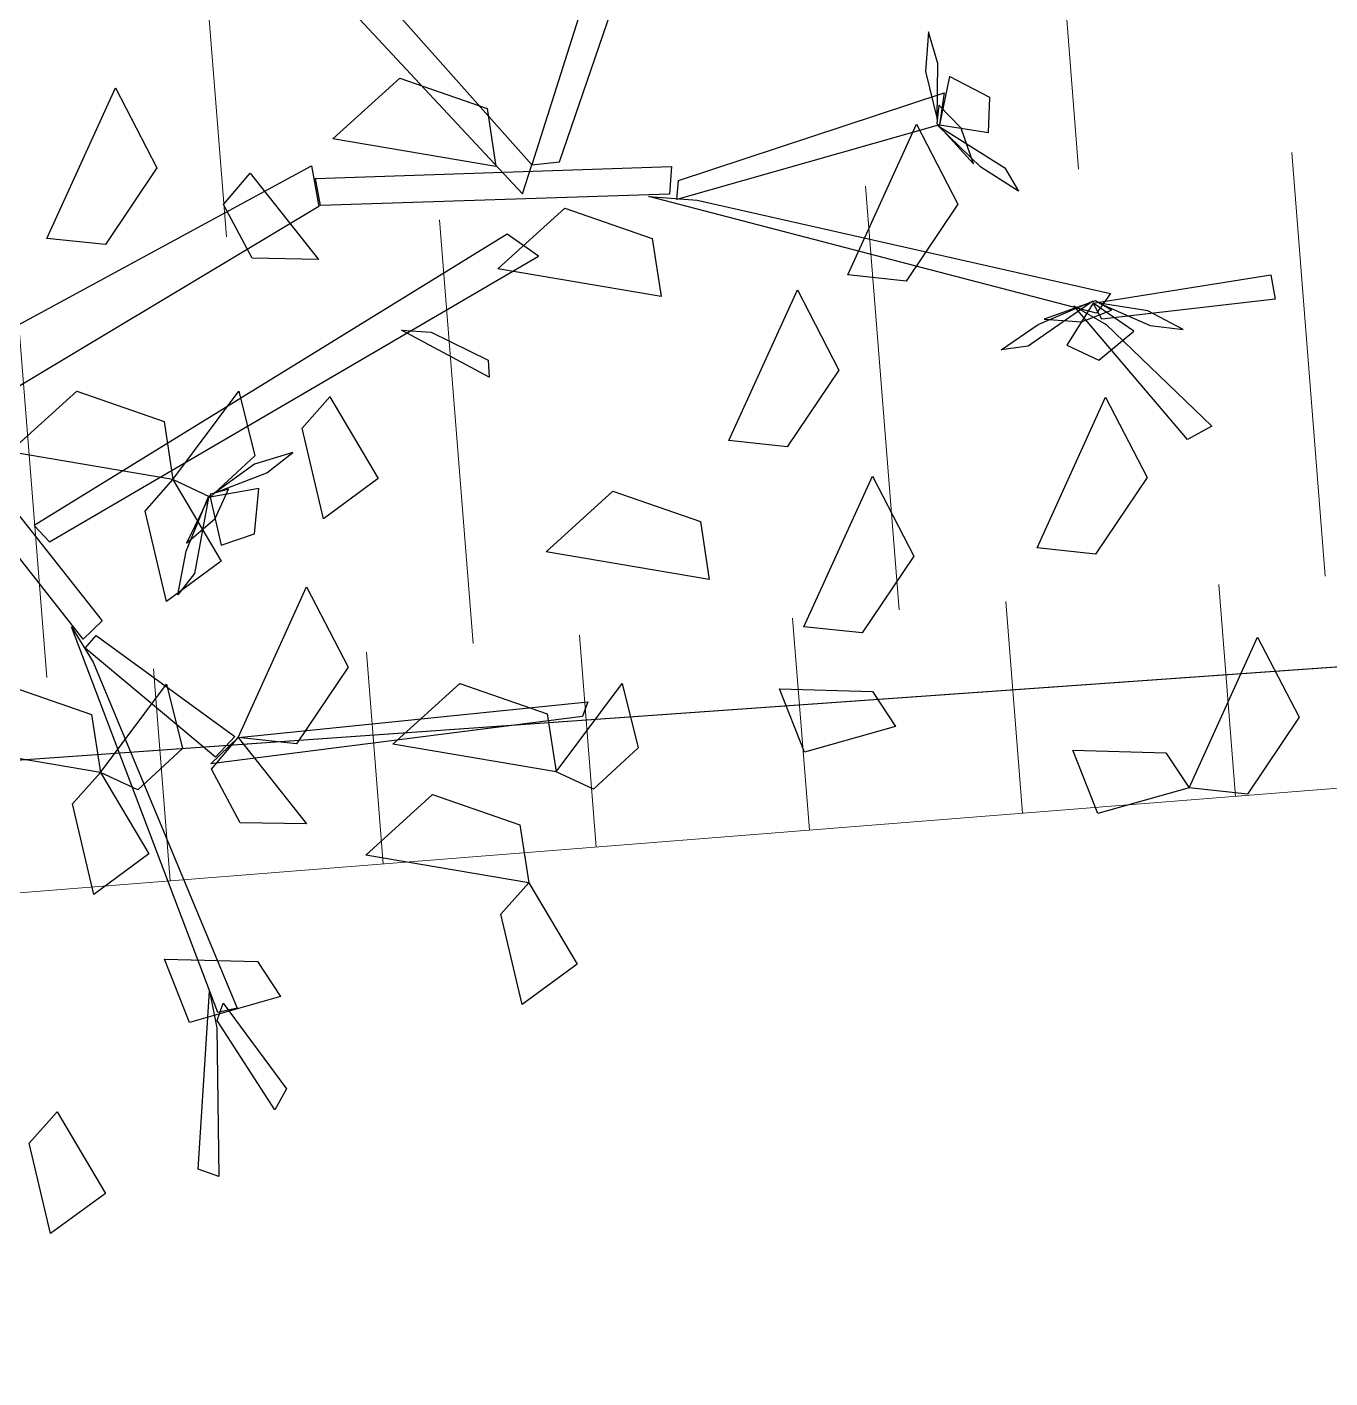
# Model space of a CAD drawing. Header units: metres. Extents: x 1851758 to 1852050, y 5187822 to 5188223.
# Drawn here: x 1851947.93 to 1851949.769, y 5187883.277 to 5187885.183 of the extents above; entities that cross this region are included whole.
import ezdxf

# ---------------------------------------------------------------- set-up
doc = ezdxf.new("R2010")
doc.units = ezdxf.units.M
doc.header["$LTSCALE"] = 2.5
doc.linetypes.add('L5', pattern=[1.15, 0.8, -0.175, 0, -0.175])
for name, color, linetype, lineweight in [('PAR', 11, 'L5', 30), ('PRO_DEMOL_TAL', 34, 'CONTINUOUS', 20), ('PRO_DEMOL_TAL_HAC', 32, 'CONTINUOUS', 15), ('PRO_PAR_SURF', 157, 'CONTINUOUS', 20)]:
    doc.layers.add(name, color=color, linetype=linetype, lineweight=lineweight)
doc.layers.add('PRO_PAR_CONT_DA', color=40, linetype='CONTINUOUS', plot=False)
doc.layers.add('PRO_VOI_VEG', color=81, linetype='CONTINUOUS')

# ---------------------------------------------------------------- blocks, each defined once
blk = doc.blocks.new('arbre4')
at = {"layer": 'PRO_VOI_VEG', "color": 42, "linetype": 'ByBlock', "lineweight": -2, "extrusion": (-0.662392, -0.292848, 0.689548), "elevation": 2.9811, "flags": 128}
for points in [[(1.0027, 7.0133), (-0.2132, 8.9305), (-0.2426, 8.7379), (0.9732, 6.9083), (1.0027, 7.0133)], [(0.7153, 6.1029), (1.1648, 7.4072), (1.2312, 7.346), (0.789, 6.0678), (0.7153, 6.1029)], [(1.2827, 7.4335), (2.0712, 8.7379), (2.1007, 8.6504), (1.2091, 7.2672), (1.2827, 7.4335)]]:
    blk.add_lwpolyline(points, close=True, dxfattribs=at)
at = {"layer": 'PRO_VOI_VEG', "color": 42, "linetype": 'ByBlock', "lineweight": -2, "extrusion": (-0.027137, -0.572523, 0.819439), "elevation": 5.6156, "flags": 128}
blk.add_lwpolyline([(2.7648, 4.287), (1.549, 6.0719), (1.5195, 5.8926), (2.7354, 4.1892), (2.7648, 4.287)], close=True, dxfattribs=at)
at = {"layer": 'PRO_VOI_VEG', "linetype": 'ByBlock', "lineweight": -2, "extrusion": (0.372929, 2.33259e-10, 0.92786), "elevation": 6.1492, "flags": 128}
blk.add_lwpolyline([(0.0674, 0.9686), (0.4754, 0.7239), (0.2403, 0.6177), (0.0363, 0.7931), (0.0674, 0.9686)], close=True, dxfattribs=at)
at = {"layer": 'PRO_VOI_VEG', "linetype": 'ByBlock', "lineweight": -2, "extrusion": (-0.095442, 0.360509, 0.92786), "flags": 128}
for points, elevation in [([(-2.6276, 2.6079), (-2.2195, 2.3632), (-2.4546, 2.257), (-2.6586, 2.4324), (-2.6276, 2.6079)], 5.0863), ([(-2.9445, 3.6809), (-2.5364, 3.4362), (-2.7715, 3.33), (-2.9755, 3.5055), (-2.9445, 3.6809)], 6.4116), ([(-1.4734, 3.0992), (-1.0653, 2.8545), (-1.3004, 2.7483), (-1.5044, 2.9237), (-1.4734, 3.0992)], 4.8889), ([(-2.8065, 4.3206), (-2.3984, 4.0759), (-2.6335, 3.9697), (-2.8375, 4.1451), (-2.8065, 4.3206)], 5.8617), ([(-1.0053, 3.759), (-0.5972, 3.5143), (-0.8323, 3.4081), (-1.0363, 3.5836), (-1.0053, 3.759)], 4.6237), ([(-2.2183, 4.6614), (-1.8102, 4.4167), (-2.0453, 4.3105), (-2.2493, 4.486), (-2.2183, 4.6614)], 5.7247), ([(-2.0413, 5.013), (-1.6333, 4.7683), (-1.8683, 4.6621), (-2.0724, 4.8376), (-2.0413, 5.013)], 5.8762)]:
    blk.add_lwpolyline(points, close=True, dxfattribs=dict(at, elevation=elevation))
at = {"layer": 'PRO_VOI_VEG', "color": 6, "linetype": 'ByBlock', "lineweight": -2, "extrusion": (0.987267, -0.048316, 0.151559), "elevation": 5.2246, "flags": 128}
blk.add_lwpolyline([(0.391, 8.2635), (0.5481, 8.2174), (0.6384, 8.3733), (0.5265, 8.4559), (0.391, 8.2635)], close=True, dxfattribs=at)
at = {"layer": 'PRO_VOI_VEG', "color": 6, "linetype": 'ByBlock', "lineweight": -2, "extrusion": (0.770104, 0.410605, 0.488205), "elevation": 7.4825, "flags": 128}
blk.add_lwpolyline([(-1.6886, 6.0939), (-1.7811, 5.8797), (-1.6997, 5.7629), (-1.5888, 5.8943), (-1.6886, 6.0939)], close=True, dxfattribs=at)
at = {"layer": 'PRO_VOI_VEG', "color": 42, "linetype": 'ByBlock', "lineweight": -2, "extrusion": (-0.828754, -0.366398, 0.422988), "elevation": 0.4696, "flags": 128}
blk.add_lwpolyline([(1.2091, 7.9727), (1.3491, 9.8113), (1.4228, 9.6814), (1.2533, 7.9027), (1.2091, 7.9727)], close=True, dxfattribs=at)
at = {"layer": 'PRO_VOI_VEG', "color": 6, "linetype": 'ByBlock', "lineweight": -2, "extrusion": (-0.876374, -0.467267, 0.116747), "elevation": -2.4772, "flags": 128}
blk.add_lwpolyline([(1.6812, 9.3381), (1.8328, 9.5635), (1.7293, 9.778), (1.6406, 9.624), (1.6812, 9.3381)], close=True, dxfattribs=at)
at = {"layer": 'PRO_VOI_VEG', "color": 42, "linetype": 'ByBlock', "lineweight": -2, "extrusion": (-0.760996, -0.336442, 0.5547), "elevation": 1.893, "flags": 128}
blk.add_lwpolyline([(0.6785, 4.3014), (0.6785, 6.5465), (0.789, 6.4808), (0.8406, 4.3014), (0.6785, 4.3014)], close=True, dxfattribs=at)
at = {"layer": 'PRO_VOI_VEG', "linetype": 'ByBlock', "lineweight": -2, "extrusion": (-2.5149e-10, -0.654654, 0.755929), "elevation": 4.374, "flags": 128}
blk.add_lwpolyline([(1.9807, 4.0589), (2.1537, 3.7164), (1.967, 3.7409), (1.8992, 3.9493), (1.9807, 4.0589)], close=True, dxfattribs=at)
at = {"layer": 'PRO_VOI_VEG', "linetype": 'ByBlock', "lineweight": -2, "extrusion": (0.372929, -1.31215e-09, 0.92786), "elevation": 8.8993, "flags": 128}
blk.add_lwpolyline([(-0.2178, -0.3454), (0.1902, -0.5901), (-0.0448, -0.6963), (-0.2489, -0.5209), (-0.2178, -0.3454)], close=True, dxfattribs=at)
at = {"layer": 'PRO_VOI_VEG', "color": 6, "linetype": 'ByBlock', "lineweight": -2, "extrusion": (0.650806, 0.741126, 0.164872), "elevation": 4.1706, "flags": 128}
blk.add_lwpolyline([(-2.8318, 8.4127), (-3.0537, 8.3058), (-3.1243, 8.4852), (-2.9984, 8.5393), (-2.8318, 8.4127)], close=True, dxfattribs=at)
at = {"layer": 'PRO_VOI_VEG', "color": 42, "linetype": 'ByBlock', "lineweight": -2, "extrusion": (-0.798146, 0.353014, 0.488205), "elevation": 1.3369, "flags": 128}
for points in [[(0.1809, 5.5383), (-1.035, 7.6631), (-1.0645, 7.4496), (0.1514, 5.4218), (0.1809, 5.5383)], [(-0.1065, 4.5292), (0.343, 5.9749), (0.4093, 5.9069), (-0.0328, 4.4904), (-0.1065, 4.5292)], [(0.4609, 6.004), (1.2494, 7.4496), (1.2789, 7.3526), (0.3872, 5.8196), (0.4609, 6.004)]]:
    blk.add_lwpolyline(points, close=True, dxfattribs=at)
at = {"layer": 'PRO_VOI_VEG', "linetype": 'ByBlock', "lineweight": -2, "extrusion": (0.372929, 2.33266e-10, 0.92786), "elevation": 8.7604, "flags": 128}
blk.add_lwpolyline([(-0.6569, 0.0003), (-0.2489, -0.2444), (-0.484, -0.3506), (-0.688, -0.1752), (-0.6569, 0.0003)], close=True, dxfattribs=at)
at = {"layer": 'PRO_VOI_VEG', "color": 42, "linetype": 'ByBlock', "lineweight": -2, "extrusion": (-0.873314, 0.38626, 0.296858), "elevation": -0.1708, "flags": 128}
blk.add_lwpolyline([(-0.7329, 7.3976), (-0.7108, 7.9956), (-0.6665, 8.0586), (-0.7108, 7.1249), (-0.7329, 7.3976)], close=True, dxfattribs=at)
at = {"layer": 'PRO_VOI_VEG', "color": 42, "linetype": 'ByBlock', "lineweight": -2, "extrusion": (-0.853559, -0.377365, 0.359211), "elevation": -0.5697, "flags": 128}
blk.add_lwpolyline([(2.0712, 9.1279), (2.2407, 10.4614), (2.307, 10.3999), (2.1228, 9.1279), (2.0712, 9.1279)], close=True, dxfattribs=at)
at = {"layer": 'PRO_VOI_VEG', "color": 6, "linetype": 'ByBlock', "lineweight": -2, "extrusion": (0.427121, -0.889036, 0.164872), "elevation": 3.5289, "flags": 128}
blk.add_lwpolyline([(3.7452, 7.8537), (3.5232, 7.7468), (3.4526, 7.9261), (3.5785, 7.9803), (3.7452, 7.8537)], close=True, dxfattribs=at)
at = {"layer": 'PRO_VOI_VEG', "color": 6, "linetype": 'ByBlock', "lineweight": -2, "extrusion": (-0.086805, 0.989361, 0.116747), "elevation": 0.2519, "flags": 128}
blk.add_lwpolyline([(-4.2826, 8.3555), (-4.131, 8.581), (-4.2345, 8.7954), (-4.3232, 8.6415), (-4.2826, 8.3555)], close=True, dxfattribs=at)
at = {"layer": 'PRO_VOI_VEG', "color": 6, "linetype": 'ByBlock', "lineweight": -2, "extrusion": (0.076279, -0.869389, 0.488205), "elevation": 4.6961, "flags": 128}
blk.add_lwpolyline([(4.2752, 6.8995), (4.1827, 6.6854), (4.2641, 6.5685), (4.375, 6.7), (4.2752, 6.8995)], close=True, dxfattribs=at)
at = {"layer": 'PRO_VOI_VEG', "color": 42, "linetype": 'ByBlock', "lineweight": -2, "extrusion": (-0.433021, -0.648019, 0.626549), "elevation": 3.5859, "flags": 128}
blk.add_lwpolyline([(3.8526, 7.7692), (4.2526, 7.5997), (4.2106, 7.4939), (3.7471, 7.7721), (3.8526, 7.7692)], close=True, dxfattribs=at)
at = {"layer": 'PRO_VOI_VEG', "color": 6, "linetype": 'ByBlock', "lineweight": -2, "extrusion": (-0.43103, -0.889518, 0.151559), "elevation": -0.2964, "flags": 128}
blk.add_lwpolyline([(4.0606, 8.4452), (4.2177, 8.3991), (4.3081, 8.5549), (4.1961, 8.6375), (4.0606, 8.4452)], close=True, dxfattribs=at)
at = {"layer": 'PRO_VOI_VEG', "linetype": 'ByBlock', "lineweight": -2, "extrusion": (0.632852, 0.167542, 0.755929), "flags": 128}
for points, elevation in [([(-1.0524, 2.6125), (-0.8794, 2.27), (-1.0662, 2.2945), (-1.134, 2.5029), (-1.0524, 2.6125)], 5.2673), ([(-1.7636, 2.9664), (-1.5906, 2.6238), (-1.7773, 2.6484), (-1.8451, 2.8568), (-1.7636, 2.9664)], 4.9608), ([(-2.1902, 3.1164), (-2.0172, 2.7738), (-2.204, 2.7984), (-2.2718, 3.0067), (-2.1902, 3.1164)], 6.9869)]:
    blk.add_lwpolyline(points, close=True, dxfattribs=dict(at, elevation=elevation))
at = {"layer": 'PRO_VOI_VEG', "linetype": 'ByBlock', "lineweight": -2, "extrusion": (0.843665, 0.223353, 0.488205), "flags": 128}
for points, elevation in [([(-0.9796, 7.4745), (-1.2421, 7.3688), (-1.298, 7.745), (-1.037, 7.6871), (-0.9796, 7.4745)], 6.4375), ([(-1.0524, 4.2482), (-1.3149, 4.1425), (-1.3708, 4.5187), (-1.1098, 4.4608), (-1.0524, 4.2482)], 4.0647), ([(-1.7636, 4.4768), (-2.026, 4.3711), (-2.0819, 4.7473), (-1.8209, 4.6894), (-1.7636, 4.4768)], 3.6562), ([(-2.46, 5.3933), (-2.7225, 5.2876), (-2.7783, 5.6638), (-2.5174, 5.6059), (-2.46, 5.3933)], 5.356), ([(-2.6258, 6.1114), (-2.8883, 6.0057), (-2.9441, 6.3819), (-2.6832, 6.324), (-2.6258, 6.1114)], 4.0724)]:
    blk.add_lwpolyline(points, close=True, dxfattribs=dict(at, elevation=elevation))
at = {"layer": 'PRO_VOI_VEG', "color": 6, "linetype": 'ByBlock', "lineweight": -2, "extrusion": (0.319035, -0.935546, 0.151559), "elevation": 2.0695, "flags": 128}
blk.add_lwpolyline([(1.4898, 5.3571), (1.6469, 5.311), (1.7372, 5.4668), (1.6253, 5.5494), (1.4898, 5.3571)], close=True, dxfattribs=at)
at = {"layer": 'PRO_VOI_VEG', "linetype": 'ByBlock', "lineweight": -2, "extrusion": (0.372929, -8.74771e-10, 0.92786), "elevation": 9.0746, "flags": 128}
blk.add_lwpolyline([(-1.0295, -0.7816), (-0.6215, -1.0263), (-0.8565, -1.1325), (-1.0606, -0.9571), (-1.0295, -0.7816)], close=True, dxfattribs=at)
at = {"layer": 'PRO_VOI_VEG', "color": 6, "linetype": 'ByBlock', "lineweight": -2, "extrusion": (-0.757426, 0.642398, 0.116747), "elevation": -1.1452, "flags": 128}
blk.add_lwpolyline([(-0.6359, 5.8073), (-0.4844, 6.0328), (-0.5879, 6.2473), (-0.6766, 6.0933), (-0.6359, 5.8073)], close=True, dxfattribs=at)
at = {"layer": 'PRO_VOI_VEG', "color": 6, "linetype": 'ByBlock', "lineweight": -2, "extrusion": (0.665579, -0.5645, 0.488205), "elevation": 4.3323, "flags": 128}
blk.add_lwpolyline([(0.6285, 4.0163), (0.5361, 3.8022), (0.6175, 3.6853), (0.7284, 3.8168), (0.6285, 4.0163)], close=True, dxfattribs=at)
at = {"layer": 'PRO_VOI_VEG', "color": 6, "linetype": 'ByBlock', "lineweight": -2, "extrusion": (0.928845, -0.331761, 0.164872), "elevation": 2.8226, "flags": 128}
blk.add_lwpolyline([(-0.0516, 5.2405), (-0.2736, 5.1336), (-0.3441, 5.3129), (-0.2183, 5.3671), (-0.0516, 5.2405)], close=True, dxfattribs=at)
at = {"layer": 'PRO_VOI_VEG', "linetype": 'ByBlock', "lineweight": -2, "extrusion": (0.372929, 2.33214e-10, 0.92786), "elevation": 8.8232, "flags": 128}
blk.add_lwpolyline([(-1.1981, -0.1561), (-0.79, -0.4008), (-1.0251, -0.507), (-1.2291, -0.3315), (-1.1981, -0.1561)], close=True, dxfattribs=at)
at = {"layer": 'PRO_VOI_VEG', "linetype": 'ByBlock', "lineweight": -2, "extrusion": (0.372929, -8.74769e-10, 0.92786), "elevation": 7.8909, "flags": 128}
blk.add_lwpolyline([(-1.3806, 1.2122), (-0.9725, 0.9675), (-1.2076, 0.8613), (-1.4116, 1.0368), (-1.3806, 1.2122)], close=True, dxfattribs=at)
at = {"layer": 'PRO_VOI_VEG', "color": 42, "linetype": 'ByBlock', "lineweight": -2, "extrusion": (-0.888751, 0.393088, 0.235804), "elevation": -0.3147, "flags": 128}
blk.add_lwpolyline([(0.3872, 6.1157), (0.5272, 8.0824), (0.6009, 7.9435), (0.4314, 6.0409), (0.3872, 6.1157)], close=True, dxfattribs=at)
at = {"layer": 'PRO_VOI_VEG', "linetype": 'ByBlock', "lineweight": -2, "extrusion": (0.372929, 6.70649e-10, 0.92786), "elevation": 9.2136, "flags": 128}
blk.add_lwpolyline([(-1.7392, -1.1273), (-1.3311, -1.372), (-1.5662, -1.4782), (-1.7703, -1.3028), (-1.7392, -1.1273)], close=True, dxfattribs=at)
at = {"layer": 'PRO_VOI_VEG', "color": 42, "linetype": 'ByBlock', "lineweight": -2, "extrusion": (-0.853501, 0.377497, 0.359211), "elevation": 0.7196, "flags": 128}
blk.add_lwpolyline([(0.5272, 8.0527), (0.1072, 10.5556), (0.1514, 10.5556), (0.623, 7.9194), (0.5272, 8.0527)], close=True, dxfattribs=at)
at = {"layer": 'PRO_VOI_VEG', "linetype": 'ByBlock', "lineweight": -2, "extrusion": (9.90357e-10, -0.872729, 0.488205), "elevation": 5.0562, "flags": 128}
blk.add_lwpolyline([(3.6703, 5.9667), (3.4079, 5.861), (3.352, 6.2372), (3.613, 6.1793), (3.6703, 5.9667)], close=True, dxfattribs=at)
at = {"layer": 'PRO_VOI_VEG', "linetype": 'ByBlock', "lineweight": -2, "extrusion": (-4.92672e-09, -0.654654, 0.755929), "elevation": 6.7802, "flags": 128}
blk.add_lwpolyline([(1.818, 4.0455), (1.991, 3.703), (1.8042, 3.7275), (1.7365, 3.9359), (1.818, 4.0455)], close=True, dxfattribs=at)
at = {"layer": 'PRO_VOI_VEG', "linetype": 'ByBlock', "lineweight": -2, "extrusion": (-3.21724e-09, -0.872729, 0.488205), "elevation": 5.4862, "flags": 128}
blk.add_lwpolyline([(4.482, 6.2449), (4.2195, 6.1392), (4.1637, 6.5154), (4.4246, 6.4575), (4.482, 6.2449)], close=True, dxfattribs=at)
at = {"layer": 'PRO_VOI_VEG', "linetype": 'ByBlock', "lineweight": -2, "extrusion": (9.90251e-10, -0.872729, 0.488205), "elevation": 4.8938, "flags": 128}
blk.add_lwpolyline([(1.8787, 4.4069), (1.6162, 4.3012), (1.5604, 4.6774), (1.8213, 4.6196), (1.8787, 4.4069)], close=True, dxfattribs=at)
at = {"layer": 'PRO_VOI_VEG', "color": 42, "linetype": 'ByBlock', "lineweight": -2, "extrusion": (-0.89221, -0.02421, 0.450971), "elevation": 1.7248, "flags": 128}
blk.add_lwpolyline([(2.2374, 7.0329), (2.6553, 6.9441), (2.6289, 6.8208), (2.1331, 7.0114), (2.2374, 7.0329)], close=True, dxfattribs=at)
at = {"layer": 'PRO_VOI_VEG', "color": 42, "linetype": 'ByBlock', "lineweight": -2, "extrusion": (-0.900289, 0.398191, 0.175849), "elevation": -1.1483, "flags": 128}
blk.add_lwpolyline([(1.2494, 7.3821), (1.4189, 8.7921), (1.4852, 8.727), (1.301, 7.3821), (1.2494, 7.3821)], close=True, dxfattribs=at)

msp = doc.modelspace()

# ---------------------------------------------------------------- linework, layer by layer
at = {"layer": 'PAR', "flags": 128}
msp.add_lwpolyline([(1851757.77, 5187868.487), (1851833.6918, 5187875.6402), (1851863.5824, 5187878.1707), (1851981.4866, 5187886.528), (1851987.4718, 5187886.9522), (1852004.3774, 5187888.6518), (1852028.9496, 5187890.8198)], dxfattribs=at)
at = {"layer": 'PRO_DEMOL_TAL', "flags": 128}
msp.add_lwpolyline([(1851945.1351, 5187883.7407), (1851953.8454, 5187884.431), (1851969.8934, 5187885.6652, 0.04826), (1851974.4121, 5187886.4558)], format="xyb", dxfattribs=at)
at = {"layer": 'PRO_DEMOL_TAL_HAC'}
for p, q in [((1851949.4145, 5187884.9827), (1851949.3465, 5187885.8408)), ((1851948.2118, 5187884.8874), (1851948.144, 5187885.7423)), ((1851949.7626, 5187884.4084), (1851949.7152, 5187885.0065)), ((1851949.1612, 5187884.3607), (1851949.1138, 5187884.9589)), ((1851948.5599, 5187884.3131), (1851948.5125, 5187884.9112)), ((1851947.9585, 5187884.2654), (1851947.9111, 5187884.8635)), ((1851949.6359, 5187884.0974), (1851949.6122, 5187884.3965)), ((1851949.3353, 5187884.0736), (1851949.3116, 5187884.3726)), ((1851949.0346, 5187884.0497), (1851949.0109, 5187884.3488)), ((1851948.7339, 5187884.0259), (1851948.7102, 5187884.325)), ((1851948.4332, 5187884.0021), (1851948.4095, 5187884.3012)), ((1851948.1326, 5187883.9783), (1851948.1089, 5187884.2773))]:
    msp.add_line(p, q, dxfattribs=at)
at = {"layer": 'PRO_PAR_CONT_DA', "flags": 128}
msp.add_lwpolyline([(1851863.5824, 5187878.1707), (1851981.4866, 5187886.528), (1851981.3715, 5187888.4018), (1851863.4796, 5187879.0507)], close=True, dxfattribs=at)
at = {"layer": 'PRO_PAR_SURF', "flags": 128}
for points in [[(1851977.7933, 5187946.6346), (1851981.4866, 5187886.528), (1851863.5824, 5187878.1707), (1851856.5917, 5187937.9836), (1851927.7207, 5187943.0606)], [(1851979.4592, 5187919.5236), (1851978.1813, 5187918.0657), (1851896.9596, 5187912.2309), (1851896.7804, 5187914.7245), (1851884.8113, 5187913.8647), (1851885.6711, 5187901.8955), (1851897.6403, 5187902.7554), (1851899.2249, 5187880.6971), (1851981.4866, 5187886.528)]]:
    msp.add_lwpolyline(points, close=True, dxfattribs=at)

# ---------------------------------------------------------------- block references
at = {"layer": 'PRO_VOI_VEG', "xscale": 0.5, "yscale": 0.5, "zscale": 0.5, "rotation": 4.640794973699927}
msp.add_blockref('arbre4', (1851947.2664, 5187884.7951), dxfattribs=at)

doc.saveas('drawing.dxf')
